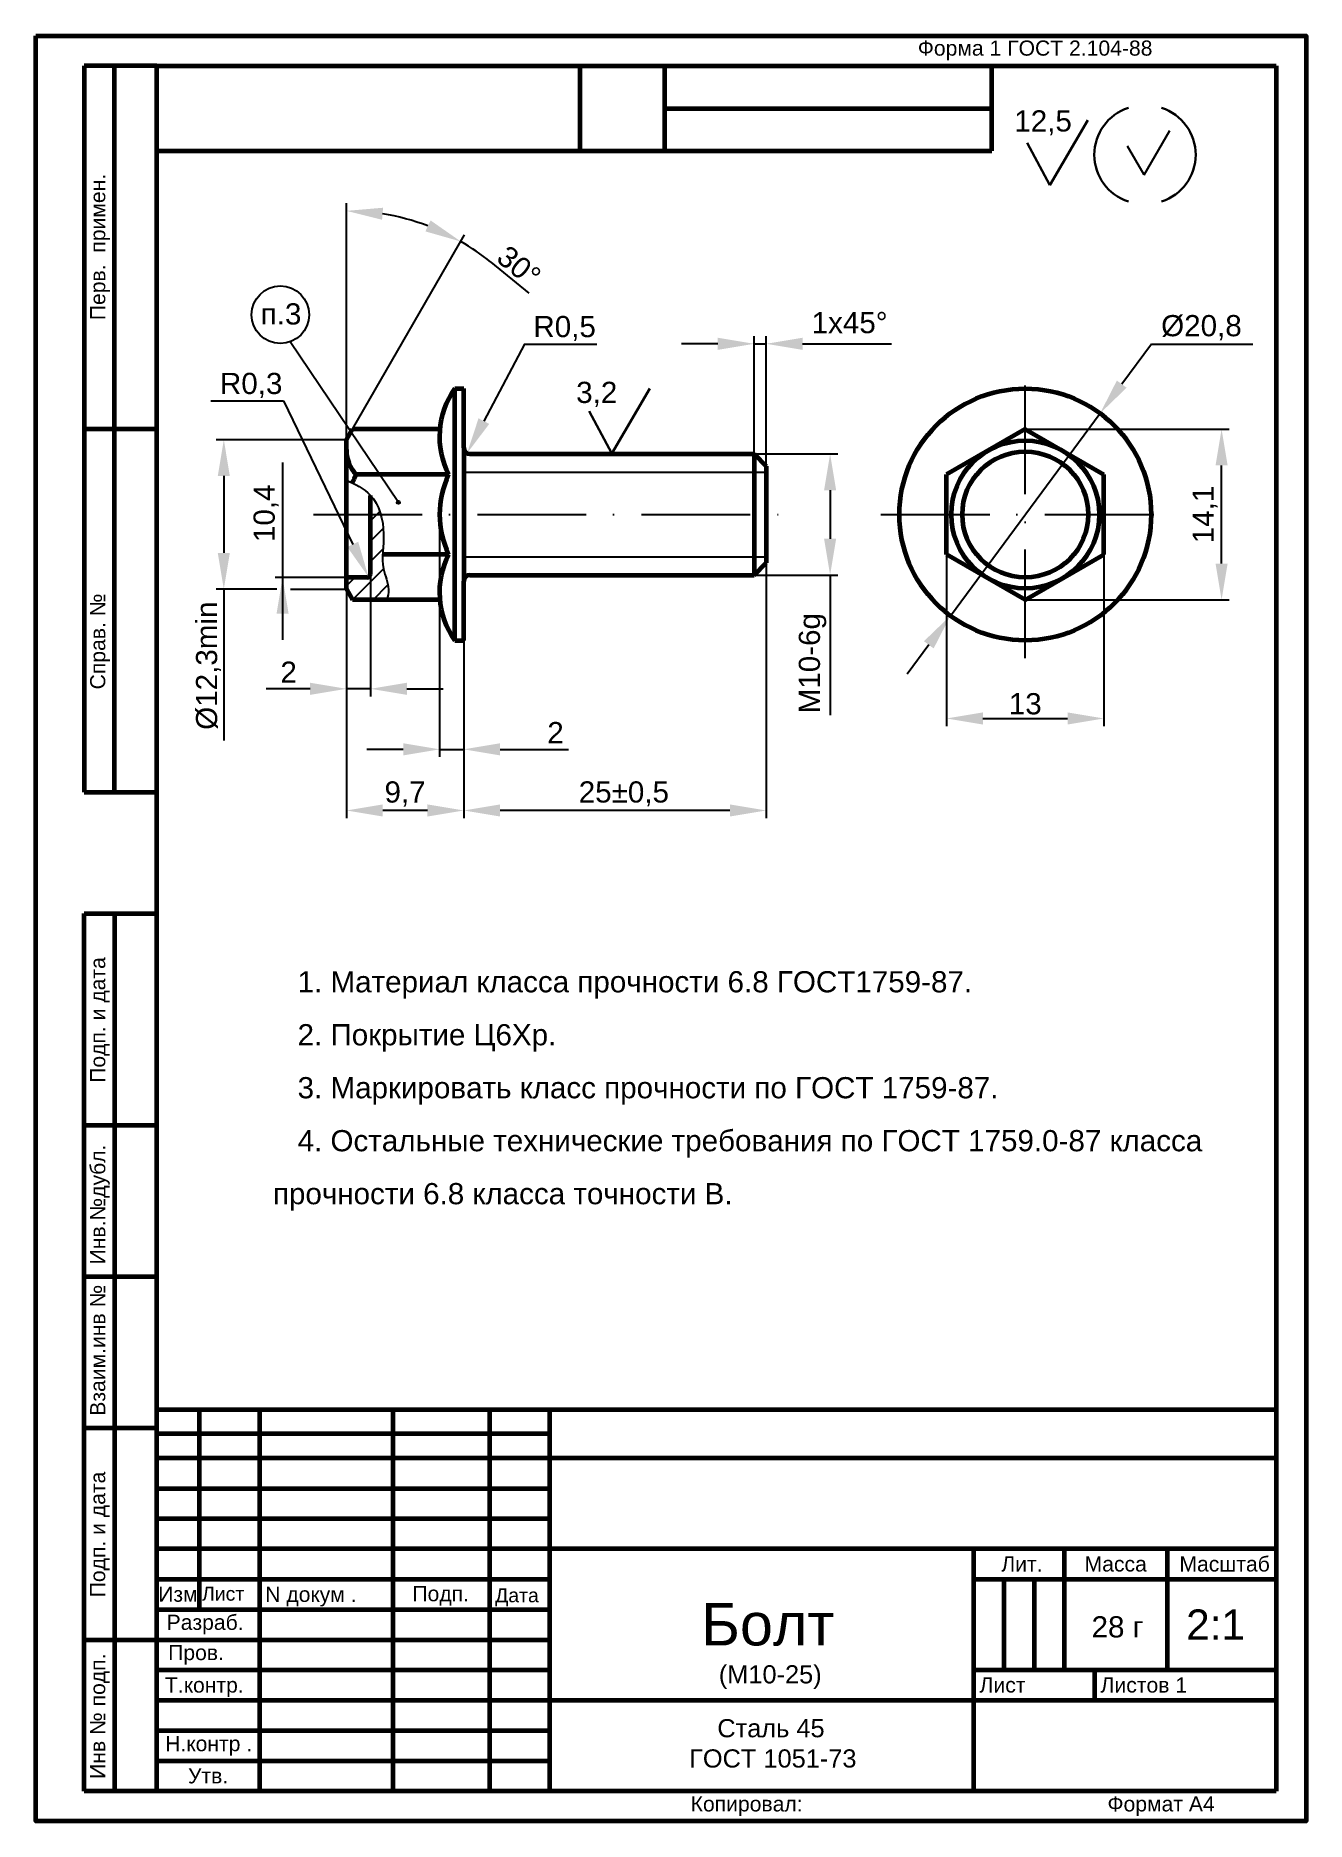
# Model space of a CAD drawing. Extents: x -752 to -542, y 0 to 295.
import ezdxf

# ---------------------------------------------------------------- set-up
doc = ezdxf.new("R2010")
doc.units = 0
doc.linetypes.add('ACAD_ISO04W100', pattern=[30, 24, -3, 0, -3])
doc.linetypes.add('ACAD_ISO10W100', pattern=[18, 12, -3, 0, -3])
doc.layers.get('0').update_dxf_attribs({"linetype": 'CONTINUOUS'})
doc.layers.get('Defpoints').update_dxf_attribs({"linetype": 'CONTINUOUS'})
for name, color, linetype, lineweight in [('Осевуха', 210, 'ACAD_ISO10W100', 25), ('Основная', 41, 'CONTINUOUS', 60), ('Размерная', 91, 'CONTINUOUS', 25), ('текст', 50, 'CONTINUOUS', 25)]:
    doc.layers.add(name, color=color, linetype=linetype, lineweight=lineweight)
doc.styles.get("Standard").update_dxf_attribs({"font": 'arial.ttf'})
doc.dimstyles.new('ISO-25_WS', dxfattribs={"dimtxt": 3.5, "dimasz": 6, "dimexe": 1.25, "dimexo": 0.01, "dimtad": 1, "dimdec": 4, "dimdsep": 46, "dimtxsty": 'STANDARD', "dimcen": 6, "dimadec": 0, "dimazin": 0, "dimtfac": 1, "dimtdec": 4, "dimtmove": 0, "dimatfit": 3, "dimfxl": 1, "dimtolj": 1, "dimtzin": 0, "dimarcsym": 0})

# ---------------------------------------------------------------- blocks, each defined once
blk = doc.blocks.new('*D71')
at = {"layer": 'Defpoints', "color": 0, "linetype": 'Continuous', "transparency": 16777216}
for p in [(-633.66, 244.1), (-633.66, 222.9), (-631.65, 222.9)]:
    blk.add_point(p, dxfattribs=at)
at = {"layer": 'Размерная', "color": 0, "linetype": 'Continuous', "lineweight": -2, "transparency": 16777216}
for p, q in [((-633.66, 222.91), (-633.66, 245.35)), ((-631.65, 222.91), (-631.65, 245.35)), ((-639.66, 244.1), (-645.66, 244.1)), ((-633.66, 244.1), (-631.65, 244.1)), ((-625.65, 244.1), (-610.97, 244.1))]:
    blk.add_line(p, q, dxfattribs=at)
at = {"layer": 'Размерная', "color": 0, "linetype": 'Continuous', "transparency": 16777216}
for points in [[(-639.66, 245.1), (-639.66, 243.1), (-633.66, 244.1)], [(-625.65, 245.1), (-625.65, 243.1), (-631.65, 244.1)]]:
    blk.add_solid(points, dxfattribs=at)
blk = doc.blocks.new('*D81')
at = {"layer": 'Defpoints', "color": 0, "linetype": 'Continuous', "transparency": 16777216}
for p in [(-697.65, 206.1), (-697.39, 205.56)]:
    blk.add_point(p, dxfattribs=at)
at = {"layer": 'Размерная', "color": 0, "linetype": 'Continuous', "lineweight": -2, "transparency": 16777216}
blk.add_line((-711.45, 234.66), (-700, 210.96), dxfattribs=at)
at = {"layer": 'Размерная', "color": 0, "linetype": 'Continuous', "transparency": 16777216}
blk.add_solid([(-699.1, 211.4), (-700.9, 210.53), (-697.39, 205.56)], dxfattribs=at)
blk = doc.blocks.new('*D80')
at = {"layer": 'Defpoints', "color": 0, "linetype": 'Continuous', "transparency": 16777216}
for p in [(-694.48, 265.49), (-701.05, 228.25), (-701.05, 228.25), (-700.04, 230), (-701.05, 203.55)]:
    blk.add_point(p, dxfattribs=at)
at = {"layer": 'Размерная', "color": 0, "linetype": 'Continuous', "lineweight": -2, "transparency": 16777216}
for p, q in [((-701.05, 228.26), (-701.05, 267.31)), ((-700.03, 230.01), (-681.52, 262.08)), ((-677.2, 257.59), (-670.9, 252.48))]:
    blk.add_line(p, q, dxfattribs=at)
for start, end in [(69.101, 80.899), (50.899, 60)]:
    blk.add_arc((-701.05, 228.25), 37.81, start, end, dxfattribs=at)
at = {"layer": 'Размерная', "color": 0, "linetype": 'Continuous', "transparency": 16777216}
for points in [[(-695.15, 264.59), (-694.99, 266.58), (-701.05, 266.06)], [(-687.13, 264.48), (-687.99, 262.67), (-682.14, 261)]]:
    blk.add_solid(points, dxfattribs=at)
at = {"layer": 'Размерная', "color": 0, "linetype": 'Continuous', "transparency": 16777216, "insert": (-672.53, 256.91), "char_height": 3.5, "attachment_point": 5, "rotation": 320.899}
blk.add_mtext('\\A1;30°', dxfattribs=at)
blk = doc.blocks.new('*D69')
at = {"layer": 'Defpoints', "color": 0, "linetype": 'Continuous', "transparency": 16777216}
for p in [(-681.11, 226.01), (-680.65, 226.9)]:
    blk.add_point(p, dxfattribs=at)
at = {"layer": 'Размерная', "color": 0, "linetype": 'Continuous', "lineweight": -2, "transparency": 16777216}
blk.add_line((-671.64, 244.06), (-678.32, 231.33), dxfattribs=at)
at = {"layer": 'Размерная', "color": 0, "linetype": 'Continuous', "transparency": 16777216}
blk.add_solid([(-679.21, 231.79), (-677.44, 230.86), (-681.11, 226.01)], dxfattribs=at)
blk = doc.blocks.new('*D75')
at = {"layer": 'Defpoints', "color": 0, "linetype": 'Continuous', "transparency": 16777216}
for p in [(-701.05, 203.55), (-681.65, 195.1), (-701.05, 167)]:
    blk.add_point(p, dxfattribs=at)
at = {"layer": 'Размерная', "color": 0, "linetype": 'Continuous', "lineweight": -2, "transparency": 16777216}
for p, q in [((-701.05, 203.54), (-701.05, 165.75)), ((-681.65, 195.09), (-681.65, 165.75)), ((-687.65, 167), (-695.05, 167))]:
    blk.add_line(p, q, dxfattribs=at)
at = {"layer": 'Размерная', "color": 0, "linetype": 'Continuous', "transparency": 16777216}
for points in [[(-695.05, 168), (-695.05, 166), (-701.05, 167)], [(-687.65, 168), (-687.65, 166), (-681.65, 167)]]:
    blk.add_solid(points, dxfattribs=at)
at = {"layer": 'Размерная', "color": 0, "linetype": 'Continuous', "transparency": 16777216, "insert": (-691.35, 169.73), "char_height": 3.5, "attachment_point": 5}
blk.add_mtext('\\A1;9,7', dxfattribs=at)
blk = doc.blocks.new('*D74')
at = {"layer": 'Defpoints', "color": 0, "linetype": 'Continuous', "transparency": 16777216}
for p in [(-685.65, 215.91), (-681.65, 215.91), (-681.65, 177.1)]:
    blk.add_point(p, dxfattribs=at)
at = {"layer": 'Размерная', "color": 0, "linetype": 'Continuous', "lineweight": -2, "transparency": 16777216}
for p, q in [((-685.65, 215.9), (-685.65, 175.85)), ((-681.65, 215.9), (-681.65, 175.85)), ((-691.65, 177.1), (-697.65, 177.1)), ((-685.65, 177.1), (-681.65, 177.1)), ((-675.65, 177.1), (-664.34, 177.1))]:
    blk.add_line(p, q, dxfattribs=at)
at = {"layer": 'Размерная', "color": 0, "linetype": 'Continuous', "transparency": 16777216}
for points in [[(-691.65, 178.1), (-691.65, 176.1), (-685.65, 177.1)], [(-675.65, 178.1), (-675.65, 176.1), (-681.65, 177.1)]]:
    blk.add_solid(points, dxfattribs=at)
at = {"layer": 'Размерная', "color": 0, "linetype": 'Continuous', "transparency": 16777216, "insert": (-666.49, 179.86), "char_height": 3.5, "attachment_point": 5}
blk.add_mtext('\\A1;2', dxfattribs=at)
blk = doc.blocks.new('*D77')
at = {"layer": 'Defpoints', "color": 0, "linetype": 'Continuous', "transparency": 16777216}
for p in [(-701.04, 228.26), (-721.31, 203.56), (-712.51, 203.56)]:
    blk.add_point(p, dxfattribs=at)
at = {"layer": 'Размерная', "color": 0, "linetype": 'Continuous', "lineweight": -2, "transparency": 16777216}
for p, q in [((-701.05, 228.26), (-722.56, 228.26)), ((-721.31, 222.26), (-721.31, 209.56)), ((-712.52, 203.56), (-722.56, 203.56)), ((-721.31, 203.56), (-721.31, 178.58))]:
    blk.add_line(p, q, dxfattribs=at)
at = {"layer": 'Размерная', "color": 0, "linetype": 'Continuous', "transparency": 16777216}
for points in [[(-722.31, 222.26), (-720.31, 222.26), (-721.31, 228.26)], [(-722.31, 209.56), (-720.31, 209.56), (-721.31, 203.56)]]:
    blk.add_solid(points, dxfattribs=at)
blk = doc.blocks.new('*D79')
at = {"layer": 'Defpoints', "color": 0, "linetype": 'Continuous', "transparency": 16777216}
for p in [(-701.05, 215.9), (-697.05, 210.8), (-697.05, 187.1)]:
    blk.add_point(p, dxfattribs=at)
at = {"layer": 'Размерная', "color": 0, "linetype": 'Continuous', "lineweight": -2, "transparency": 16777216}
for p, q in [((-701.05, 215.89), (-701.05, 185.85)), ((-697.05, 210.79), (-697.05, 185.85)), ((-707.05, 187.1), (-714.3, 187.1)), ((-697.05, 187.1), (-701.05, 187.1)), ((-691.05, 187.1), (-685.05, 187.1))]:
    blk.add_line(p, q, dxfattribs=at)
at = {"layer": 'Размерная', "color": 0, "linetype": 'Continuous', "transparency": 16777216}
for points in [[(-707.05, 188.1), (-707.05, 186.1), (-701.05, 187.1)], [(-691.05, 188.1), (-691.05, 186.1), (-697.05, 187.1)]]:
    blk.add_solid(points, dxfattribs=at)
blk = doc.blocks.new('*D78')
at = {"layer": 'Defpoints', "color": 0, "linetype": 'Continuous', "transparency": 16777216}
for p in [(-631.65, 207.9), (-681.65, 200.01), (-681.65, 167)]:
    blk.add_point(p, dxfattribs=at)
at = {"layer": 'Размерная', "color": 0, "linetype": 'Continuous', "lineweight": -2, "transparency": 16777216}
for p, q in [((-631.65, 207.89), (-631.65, 165.75)), ((-681.65, 200), (-681.65, 165.75)), ((-637.65, 167), (-675.65, 167))]:
    blk.add_line(p, q, dxfattribs=at)
at = {"layer": 'Размерная', "color": 0, "linetype": 'Continuous', "transparency": 16777216}
for points in [[(-675.65, 168), (-675.65, 166), (-681.65, 167)], [(-637.65, 168), (-637.65, 166), (-631.65, 167)]]:
    blk.add_solid(points, dxfattribs=at)
blk = doc.blocks.new('*D76')
at = {"layer": 'Defpoints', "color": 0, "linetype": 'Continuous', "transparency": 16777216}
for p in [(-643.65, 225.9), (-643.65, 205.9), (-621.1, 205.9)]:
    blk.add_point(p, dxfattribs=at)
at = {"layer": 'Размерная', "color": 0, "linetype": 'Continuous', "lineweight": -2, "transparency": 16777216}
for p, q in [((-643.64, 225.9), (-619.85, 225.9)), ((-621.1, 219.9), (-621.1, 211.9)), ((-643.64, 205.9), (-619.85, 205.9)), ((-621.1, 205.9), (-621.1, 182.76))]:
    blk.add_line(p, q, dxfattribs=at)
at = {"layer": 'Размерная', "color": 0, "linetype": 'Continuous', "transparency": 16777216}
for points in [[(-622.1, 219.9), (-620.1, 219.9), (-621.1, 225.9)], [(-622.1, 211.9), (-620.1, 211.9), (-621.1, 205.9)]]:
    blk.add_solid(points, dxfattribs=at)
at = {"layer": 'Размерная', "color": 0, "linetype": 'Continuous', "transparency": 16777216, "insert": (-624, 191.33), "char_height": 3.5, "attachment_point": 5, "rotation": 90}
blk.add_mtext('\\A1;M10-6g', dxfattribs=at)
blk = doc.blocks.new('*D70')
at = {"layer": 'Defpoints', "color": 0, "linetype": 'Continuous', "transparency": 16777216}
for p in [(-576.47, 232.62), (-601.22, 199.18)]:
    blk.add_point(p, dxfattribs=at)
at = {"layer": 'Размерная', "color": 0, "linetype": 'Continuous', "lineweight": -2, "transparency": 16777216}
for p, q in [((-568, 244.06), (-572.9, 237.44)), ((-601.22, 199.18), (-576.47, 232.62)), ((-604.79, 194.36), (-608.36, 189.54))]:
    blk.add_line(p, q, dxfattribs=at)
at = {"layer": 'Размерная', "color": 0, "linetype": 'Continuous', "transparency": 16777216}
for points in [[(-573.71, 238.03), (-572.1, 236.84), (-576.47, 232.62)], [(-605.6, 194.96), (-603.99, 193.77), (-601.22, 199.18)]]:
    blk.add_solid(points, dxfattribs=at)
blk = doc.blocks.new('*D73')
at = {"layer": 'Defpoints', "color": 0, "linetype": 'Continuous', "transparency": 16777216}
for p in [(-588.85, 230), (-556.4, 230), (-588.85, 201.8)]:
    blk.add_point(p, dxfattribs=at)
at = {"layer": 'Размерная', "color": 0, "linetype": 'Continuous', "lineweight": -2, "transparency": 16777216}
for p, q in [((-588.84, 230), (-555.15, 230)), ((-556.4, 207.8), (-556.4, 224)), ((-588.84, 201.8), (-555.15, 201.8))]:
    blk.add_line(p, q, dxfattribs=at)
at = {"layer": 'Размерная', "color": 0, "linetype": 'Continuous', "transparency": 16777216}
for points in [[(-557.4, 224), (-555.4, 224), (-556.4, 230)], [(-557.4, 207.8), (-555.4, 207.8), (-556.4, 201.8)]]:
    blk.add_solid(points, dxfattribs=at)
at = {"layer": 'Размерная', "color": 0, "linetype": 'Continuous', "transparency": 16777216, "insert": (-559.13, 215.9), "char_height": 3.5, "attachment_point": 5, "rotation": 90}
blk.add_mtext('\\A1;14,1', dxfattribs=at)
blk = doc.blocks.new('*D72')
at = {"layer": 'Defpoints', "color": 0, "linetype": 'Continuous', "transparency": 16777216}
for p in [(-575.85, 209.31), (-601.85, 199.2), (-575.85, 182.2)]:
    blk.add_point(p, dxfattribs=at)
at = {"layer": 'Размерная', "color": 0, "linetype": 'Continuous', "lineweight": -2, "transparency": 16777216}
for p, q in [((-575.85, 209.3), (-575.85, 180.95)), ((-601.85, 199.19), (-601.85, 180.95)), ((-595.85, 182.2), (-581.85, 182.2))]:
    blk.add_line(p, q, dxfattribs=at)
at = {"layer": 'Размерная', "color": 0, "linetype": 'Continuous', "transparency": 16777216}
for points in [[(-595.85, 183.2), (-595.85, 181.2), (-601.85, 182.2)], [(-581.85, 183.2), (-581.85, 181.2), (-575.85, 182.2)]]:
    blk.add_solid(points, dxfattribs=at)
at = {"layer": 'Размерная', "color": 0, "linetype": 'Continuous', "transparency": 16777216, "insert": (-588.85, 184.61), "char_height": 3.5, "attachment_point": 5}
blk.add_mtext('\\A1;13', dxfattribs=at)
blk = doc.blocks.new('frame')
at = {"color": 7, "lineweight": 60}
blk.add_lwpolyline([(-1208.8, 620.2), (-998.8, 620.2), (-998.8, 325.2), (-1208.8, 325.2)], close=True, dxfattribs=at)

msp = doc.modelspace()

# ---------------------------------------------------------------- hatches: boundary and pattern name
at = {"layer": 'текст', "linetype": 'Continuous'}
h = msp.add_hatch(dxfattribs=at)
h.set_pattern_fill('ANSI31', scale=0.75, style=0)
h.set_pattern_definition([(45, (-487.6, 6e-14), (-1.683798, 1.683798), [])])
edge = h.paths.add_edge_path()
edge.add_line((-697.6479, 205.5), (-701.0479, 205.5))
edge.add_line((-701.0479, 205.5), (-701.0479, 203.55))
edge.add_line((-701.0479, 203.55), (-700.03753, 201.8))
edge.add_line((-700.03753, 201.8), (-694.35772, 201.8))
edge.add_spline(control_points=[(-694.35772, 201.8), (-694.18634, 202.36545), (-693.87165, 204.0551), (-695.54322, 207.6433), (-694.63825, 211.72141), (-695.06901, 214.87003), (-695.37071, 215.9)], knot_values=[4.60870445, 4.60870445, 4.60870445, 4.60870445, 5.489305843, 7.235730762, 10.135730762, 11.689299974, 11.689299974, 11.689299974, 11.689299974], degree=3, periodic=0)
edge.add_line((-695.37071, 215.9), (-697.0479, 215.9))
edge.add_line((-697.0479, 215.9), (-697.0479, 206.1))
edge.add_arc((-697.6479, 206.1), 0.6, -90, 0, ccw=False)
edge = h.paths.add_edge_path()
edge.add_line((-697.0479, 215.9), (-695.37071, 215.9))
edge.add_spline(control_points=[(-695.37071, 215.9), (-695.71844, 217.08714), (-696.26734, 218.18343), (-697.0479, 219.04332)], knot_values=[2.818072314, 2.818072314, 2.818072314, 2.818072314, 4.60870445, 4.60870445, 4.60870445, 4.60870445], degree=3, periodic=0)
edge.add_line((-697.0479, 219.04332), (-697.0479, 215.9))
msp.add_hatch(color=7, dxfattribs=at).paths.add_polyline_path([(-692.20889, 217.9, 1), (-692.70889, 217.9, 1)])

# ---------------------------------------------------------------- linework, layer by layer
at = {"color": 7, "lineweight": 60}
for p, q in [((-744.4, 290), (-744.4, 170)), ((-732.4, 290), (-744.4, 290)), ((-739.4, 170), (-739.4, 290)), ((-732.4, 290), (-547.4, 290)), ((-732.4, 5), (-732.4, 290)), ((-662.4, 276), (-662.4, 290)), ((-648.4, 276), (-648.4, 290)), ((-594.4, 276), (-594.4, 290)), ((-547.4, 290), (-547.4, 5)), ((-648.4, 283), (-594.4, 283)), ((-732.4, 276), (-662.4, 276)), ((-662.4, 276), (-648.4, 276)), ((-648.4, 276), (-594.4, 276)), ((-732.4, 230), (-744.4, 230)), ((-744.4, 170), (-732.4, 170)), ((-744.4, 5), (-744.4, 150)), ((-744.4, 150), (-732.4, 150)), ((-739.4, 150), (-739.4, 5)), ((-744.4, 115), (-732.4, 115)), ((-744.4, 90), (-732.4, 90)), ((-547.4, 68), (-732.4, 68)), ((-725.4, 68), (-725.4, 35)), ((-715.4, 68), (-715.4, 5)), ((-693.4, 68), (-693.4, 5)), ((-677.4, 68), (-677.4, 5)), ((-667.4, 5), (-667.4, 68)), ((-744.4, 65), (-732.4, 65)), ((-667.4, 64), (-732.4, 64)), ((-547.4, 60), (-732.4, 60)), ((-732.4, 55), (-667.4, 55)), ((-732.4, 50), (-667.4, 50)), ((-547.4, 45), (-732.4, 45)), ((-597.4, 45), (-597.4, 5)), ((-582.4, 45), (-582.4, 25)), ((-565.4, 45), (-565.4, 25)), ((-732.4, 40), (-667.4, 40)), ((-597.4, 40), (-547.4, 40)), ((-592.4, 40), (-592.4, 25)), ((-587.4, 40), (-587.4, 25)), ((-732.4, 35), (-667.4, 35)), ((-744.4, 30), (-667.4, 30)), ((-732.4, 25), (-667.4, 25)), ((-597.4, 25), (-547.4, 25)), ((-577.4, 25), (-577.4, 20)), ((-732.4, 20), (-547.4, 20)), ((-732.4, 15), (-667.4, 15)), ((-732.4, 10), (-667.4, 10)), ((-732.4, 5), (-744.4, 5)), ((-547.4, 5), (-732.4, 5))]:
    msp.add_line(p, q, dxfattribs=at)
at = {"layer": 'Осевуха', "color": 7, "ltscale": 1.5}
for p, q in [((-588.8479, 192.1375), (-588.8479, 239.6625)), ((-706.5, 215.9), (-627.3, 215.9)), ((-612.71793, 215.9), (-564.97786, 215.9))]:
    msp.add_line(p, q, dxfattribs=at)
at = {"layer": 'Осевуха', "color": 7, "linetype": 'Continuous'}
for p, q in [((-681.6479, 222.9), (-631.6479, 222.9)), ((-681.6479, 208.9), (-631.6479, 208.9))]:
    msp.add_line(p, q, dxfattribs=at)
at = {"layer": 'Основная', "color": 7, "linetype": 'Continuous'}
for p, q in [((-683.1479, 195.1), (-683.1479, 236.7)), ((-683.1479, 236.7), (-681.6479, 236.7)), ((-681.6479, 226.9), (-681.6479, 236.7)), ((-701.0479, 228.25), (-700.03753, 230)), ((-701.0479, 203.55), (-701.0479, 228.25)), ((-685.61192, 230), (-700.03753, 230)), ((-588.8479, 230), (-601.8479, 222.49445)), ((-588.8479, 230), (-575.8479, 222.49445)), ((-681.6479, 226.9), (-681.6479, 204.9)), ((-680.6479, 225.9), (-633.6579, 225.9)), ((-633.6479, 225.9), (-633.6479, 205.9)), ((-633.6479, 225.9), (-631.6479, 223.9)), ((-684.1479, 222.49445), (-699.4479, 222.49445)), ((-631.6479, 223.9), (-631.6479, 207.9)), ((-601.8479, 209.30555), (-601.8479, 222.49445)), ((-575.8479, 209.30555), (-575.8479, 222.49445)), ((-697.0479, 206.1), (-697.0479, 219.04332)), ((-684.1479, 209.30555), (-695.05357, 209.30555)), ((-633.6479, 205.9), (-631.6479, 207.9)), ((-588.8479, 201.8), (-601.8479, 209.30555)), ((-588.8479, 201.8), (-575.8479, 209.30555)), ((-697.6479, 205.5), (-701.05015, 205.5)), ((-701.0479, 203.55), (-700.03753, 201.8)), ((-681.6479, 195.1), (-681.6479, 204.9)), ((-680.6479, 205.9), (-633.6479, 205.9)), ((-685.61192, 201.8), (-700.03753, 201.8)), ((-683.1479, 195.1), (-681.6479, 195.1))]:
    msp.add_line(p, q, dxfattribs=at)
for radius in [20.8, 12.21945, 10.4]:
    msp.add_circle((-588.8479, 215.9), radius, dxfattribs=at)
for centre, radius, start, end in [((-671.9333, 228.77257), 13.73358, 144.7440959, 207.202516), ((-694.96323, 226.6227), 6.09546, 180, 222.6303989), ((-680.6479, 226.9), 1, 180, 270), ((-686.6583, 215.9), 14.3896, 152.7239115, 158.8146882), ((-670.40232, 215.9), 15.24558, 154.3706178, 205.6293773), ((-671.9333, 203.02743), 13.73358, 152.797484, 215.2559041), ((-697.6479, 206.1), 0.6, 270, 360), ((-680.6479, 204.9), 1, 90, 180)]:
    msp.add_arc(centre, radius, start, end, dxfattribs=at)
at = {"layer": 'Размерная', "color": 7, "lineweight": 30}
for p, q in [((-584.76248, 270.32376), (-578.51248, 281.07376)), ((-584.76248, 270.32376), (-588.51248, 277.32376)), ((-657.17038, 225.97376), (-650.92038, 236.72376)), ((-657.17038, 225.97376), (-660.92038, 232.97376))]:
    msp.add_line(p, q, dxfattribs=at)
at = {"layer": 'Размерная', "color": 7, "linetype": 'Continuous'}
for p, q in [((-569.19531, 272), (-564.94531, 279.36122)), ((-569.19531, 272), (-571.94531, 276.76314)), ((-692.45889, 217.9), (-710.328, 244.43876)), ((-671.64153, 244.06062), (-659.6479, 244.06062)), ((-568, 244.06062), (-551.23581, 244.06062)), ((-723.44363, 234.66062), (-711.45, 234.66062)), ((-711.59402, 224.5), (-711.59402, 205.5)), ((-601.8479, 209.30555), (-601.8479, 199.2)), ((-701.05015, 205.5), (-712.84402, 205.5)), ((-711.59402, 205.5), (-711.59402, 195.2)), ((-710.3, 203.56372), (-701.0479, 203.56372))]:
    msp.add_line(p, q, dxfattribs=at)
at = {"layer": 'Размерная', "linetype": 'Continuous'}
msp.add_lwpolyline([(-752.4, 295), (-542.4, 295), (-542.4, 0), (-752.4, 0)], close=True, dxfattribs=at)
at = {"layer": 'Размерная', "color": 7, "linetype": 'Continuous'}
msp.add_circle((-711.95889, 248.9), 4.75, dxfattribs=at)
at = {"layer": 'Размерная', "color": 7, "lineweight": 30}
for centre, start, end in [((-569.31324, 275.33625), 107.9034043, 252.0965957), ((-568.81173, 275.33625), 287.9034043, 72.0965957)]:
    msp.add_arc(centre, 8.12993, start, end, dxfattribs=at)
at = {"layer": 'Размерная', "color": 7, "linetype": 'Continuous'}
msp.add_open_spline([(-701.0479, 221.54327), (-699.59423, 220.92565), (-696.07022, 219.21481), (-694.3711, 212.92526), (-695.54322, 207.6433), (-693.87165, 204.0551), (-694.18634, 202.36545), (-694.35772, 201.8)], degree=3, knots=[0.413479482, 0.413479482, 0.413479482, 0.413479482, 2.778488798, 6.162273661, 9.062273661, 10.808698581, 11.689299974, 11.689299974, 11.689299974, 11.689299974], dxfattribs=at)
msp.add_solid([(-710.59402, 199.5), (-712.59402, 199.5), (-711.59402, 205.5)], dxfattribs=at)
at = {"layer": 'текст', "color": 7, "linetype": 'Continuous'}
msp.add_circle((-692.45889, 217.9), 0.25, dxfattribs=at)

# ---------------------------------------------------------------- block references
at = {"layer": 'Размерная', "linetype": 'Continuous'}
msp.add_blockref('frame', (456.4, -325.2), dxfattribs=at)

# ---------------------------------------------------------------- texts
at = {"color": 7, "lineweight": 25, "char_height": 2.5, "attachment_point": 1, "rotation": 90}
for s, insert, width in [('{\\fArial|b0|i0|c204|p34;Перв.  примен.}', (-743.4, 248), 95), ('{\\fArial|b0|i0|c204|p34;Подп. и дата}', (-743.4133, 37), 26), ('{\\fArial|b0|i0|c204|p34;Инв № подп.}', (-743.4133, 7), 26)]:
    msp.add_mtext(s, dxfattribs=dict(at, insert=insert, width=width))
at = {"color": 7, "lineweight": 60, "insert": (-743.4, 122), "char_height": 2.5, "width": 41, "attachment_point": 1, "rotation": 90}
msp.add_mtext('{\\fArial|b0|i0|c204|p34;Подп. и дата}', dxfattribs=at)
at = {"color": 7, "lineweight": 25}
for s, insert, char_height, width, attachment_point in [('{\\fArial|b0|i0|c204|p34;Лит.}', (-589.4, 42.5), 2.5, 10, 5), ('{\\fArial|b0|i0|c204|p34;Масса}', (-573.9, 42.5), 2.5, 13, 5), ('{\\fArial|b0|i0|c204|p34;Масштаб}', (-555.9, 42.5), 2.5, 15, 5), ('{\\fArial|b0|i0|c204|p34;Изм}', (-728.9, 37.5), 2.5, 5, 5), ('{\\fArial|b0|i0|c204|p34;Лист}', (-724.9138, 38.74538), 2.3, 25, 1), ('{\\fArial|b0|i0|c204|p34;Болт}', (-631.4, 32.5), 7, 42, 5), ('{\\fArial|b0|i0|c204|p34;Разраб.}', (-724.4, 32.5), 2.5, 14, 5), ('{\\fArial|b0|i0|c204|p34;28 г}', (-573.6, 32.1), 3.5, 42, 5), ('{\\fArial|b0|i0|c204|p34;2:1}', (-557.4, 32.5), 5, 42, 5), ('{\\fArial|b0|i0|c204|p34;Пров.}', (-725.9, 27.5), 2.5, 15, 5), ('{\\fArial|b0|i0|c204|p34;(М10-25)}', (-639.5, 25.78193), 3, 18.7, 1), ('{\\fArial|b0|i0|c204|p34;Лист}', (-596.4, 22.5), 2.5, 15, 4), ('{\\fArial|b0|i0|c204|p34;Листов 1}', (-576.4, 22.5), 2.5, 15, 4), ('{\\fArial|b0|i0|c204|p34;    Сталь 45\\PГОСТ 1051-73}', (-644.4, 16.88193), 3, 45, 1), ('{\\fArial|b0|i0|c204|p34;Утв.}', (-723.9, 7.5), 2.5, 15, 5), ('{\\fArial|b0|i0|c204|p34;Копировал:}', (-634.9, 2.5), 2.5, 23, 5), ('{\\fArial|b0|i0|c204|p34;Формат А4}', (-566.4, 2.5), 2.5, 30, 5)]:
    msp.add_mtext(s, dxfattribs=dict(at, insert=insert, char_height=char_height, width=width, attachment_point=attachment_point))
at = {"color": 7, "char_height": 2.5}
for s, insert, width, attachment_point in [('{\\fArial|b0|i0|c204|p34;N докум .}', (-714.46643, 38.74538), 20, 1), ('{\\fArial|b0|i0|c204|p34;Подп.}', (-685.46643, 37.24538), 14, 5), ('{\\fArial|b0|i0|c204|p34;Т.контр.}', (-724.52732, 22.13659), 15.9654, 5), ('{\\fArial|b0|i0|c204|p34;Н.контр .}', (-730.99189, 14.08143), 17, 1)]:
    msp.add_mtext(s, dxfattribs=dict(at, insert=insert, width=width, attachment_point=attachment_point))
at = {"color": 7, "lineweight": 15, "insert": (-676.46912, 38.48439), "char_height": 2.3, "width": 8, "attachment_point": 1}
msp.add_mtext('{\\fArial|b0|i0|c204|p34;Дата}', dxfattribs=at)
at = {"layer": 'Основная', "color": 7, "linetype": 'ACAD_ISO04W100', "lineweight": 25, "insert": (-606.6084, 294.20506), "char_height": 2.5, "width": 57, "attachment_point": 1}
msp.add_mtext('{\\fArial|b0|i0|c204|p34;Форма 1 ГОСТ 2.104-88}', dxfattribs=at)
at = {"layer": 'Основная', "color": 7, "linetype": 'ACAD_ISO04W100', "char_height": 2.5, "attachment_point": 1, "rotation": 90}
for s, insert, width in [('{\\fArial|b0|i0|c204|p34;Справ. №}', (-743.4, 187), 20), ('{\\fArial|b0|i0|c204|p34;Инв.№дубл.}', (-743.4, 92), 32)]:
    msp.add_mtext(s, dxfattribs=dict(at, insert=insert, width=width))
at = {"layer": 'Основная', "color": 7, "linetype": 'ACAD_ISO04W100', "lineweight": 25, "insert": (-743.4, 67), "char_height": 2.5, "width": 23, "attachment_point": 1, "rotation": 90}
msp.add_mtext('{\\fArial|b0|i0|c204|p34;Взаим.инв №}', dxfattribs=at)
at = {"layer": 'Размерная', "color": 7, "linetype": 'Continuous', "char_height": 3.5, "attachment_point": 1}
for s, insert, width in [('{\\fArial|b0|i0|c204|p34;п.3}', (-715.20889, 250.78938), 9.25), ('R0,5', (-670.1479, 248.7), 21.75), ('1x45°', (-624.1579, 249.35), 21.75), ('%%c{\\fArial|b0|i0|c204|p34;20},{\\fArial|b0|i0|c204|p34;8}', (-566.38581, 248.84777), 21.75), ('R0,3', (-721.95, 239.3), 21.75), ('{\\fArial|b0|i0|c204|p34;2}', (-711.95888, 191.6), 8.35), ('{\\fArial|b0|i0|c204|p34;25}±{\\fArial|b0|i0|c204|p34;0,5}', (-662.6479, 171.81), 21.75)]:
    msp.add_mtext(s, dxfattribs=dict(at, insert=insert, width=width))
at = {"layer": 'Размерная', "color": 7, "linetype": 'Continuous', "insert": (-714.32236, 216.1), "char_height": 3.5, "attachment_point": 5, "rotation": 90}
msp.add_mtext('10,4', dxfattribs=at)
at = {"layer": 'Размерная', "color": 7, "linetype": 'Continuous', "insert": (-725.90888, 180.32555), "char_height": 3.5, "width": 26.5744477, "attachment_point": 1, "rotation": 90}
msp.add_mtext('{\\fArial|b0|i0|c204|p34;%%c}12{\\fArial|b0|i0|c204|p34;,}3min', dxfattribs=at)
at = {"layer": 'текст', "color": 7, "char_height": 3.5, "width": 19.6124836, "attachment_point": 1}
for s, insert in [('1{\\fArial|b0|i0|c204|p34;2},{\\fArial|b0|i0|c204|p34;5}', (-590.66248, 282.67376)), ('{\\fArial|b0|i0|c204|p34;3},{\\fArial|b0|i0|c204|p34;2}', (-663.07038, 237.82376))]:
    msp.add_mtext(s, dxfattribs=dict(at, insert=insert))
at = {"layer": 'текст', "color": 7, "lineweight": 30, "insert": (-714.55, 140.45), "char_height": 3.5, "width": 161.9, "attachment_point": 1, "line_spacing_factor": 1.5}
msp.add_mtext('{\\fArial|b0|i0|c204|p34;    }1. {\\fArial|b0|i0|c204|p34;Материал класса прочности 6.8 ГОСТ1759-87.\\P    2. Покрытие Ц6Хр.\\P    3. Маркировать класс прочности по ГОСТ 1759-87.\\P    4. Остальные технические требования по ГОСТ 1759.0-87 класса\\P прочности 6.8 класса точности В.}', dxfattribs=at)

# ---------------------------------------------------------------- dimensions: what is measured, and where the dimension line sits
at = {"layer": 'Размерная', "color": 7, "linetype": 'Continuous'}
dim = msp.add_angular_dim_2l(base=(-694.48176, 265.4884), line1=((-701.0479, 228.25), (-700.03753, 230)), line2=((-701.0479, 203.55), (-701.0479, 228.25)), dimstyle='ISO-25_WS', dxfattribs=at)
dim.commit()
dim.dimension.update_dxf_attribs({"geometry": '*D80', "text_midpoint": (-672.52939, 256.90815)})
for base, p1, p2, picture, middle in [((-633.6579, 244.1), (-631.6479, 222.9), (-633.6579, 222.9), '*D71', (-611.6, 244.1)), ((-697.0479, 187.1), (-701.0479, 215.9), (-697.0479, 210.8), '*D79', (-713.6729, 187.1))]:
    dim = msp.add_linear_dim(base=base, p1=p1, p2=p2, text=' ', dimstyle='ISO-25_WS', dxfattribs=at)
    dim.commit()
    dim.dimension.update_dxf_attribs({"geometry": picture, "text_midpoint": middle, "dimtype": 160})
for center, mpoint, picture, middle in [((-680.6479, 226.9), (-681.11261, 226.01454), '*D69', (-671.64153, 244.06062)), ((-697.6479, 206.1), (-697.38683, 205.55977), '*D81', (-711.45, 234.66062))]:
    dim = msp.add_radius_dim(center=center, mpoint=mpoint, text=' ', dimstyle='ISO-25_WS', override={"dimtmove": 1}, dxfattribs=at)
    dim.commit()
    dim.dimension.update_dxf_attribs({"geometry": picture, "text_midpoint": middle, "dimtype": 164})
dim = msp.add_diameter_dim_2p(p1=(-601.2241, 199.18265), p2=(-576.4717, 232.61735), text=' ', dimstyle='ISO-25_WS', dxfattribs=at)
dim.commit()
dim.dimension.update_dxf_attribs({"geometry": '*D70', "text_midpoint": (-568, 244.06062), "dimtype": 163})
for base, p1, p2, text, picture, middle in [((-721.30888, 203.56372), (-701.03995, 228.26377), (-712.50888, 203.56372), ' ', '*D77', (-721.30888, 179.2)), ((-621.1, 205.9), (-643.6479, 225.9), (-643.6479, 205.9), 'M10-6g', '*D76', (-621.1, 191.33076))]:
    dim = msp.add_linear_dim(base=base, p1=p1, p2=p2, angle=90, text=text, dimstyle='ISO-25_WS', dxfattribs=at)
    dim.commit()
    dim.dimension.update_dxf_attribs({"geometry": picture, "text_midpoint": middle, "dimtype": 160})
dim = msp.add_linear_dim(base=(-556.4, 230), p1=(-588.8479, 201.8), p2=(-588.8479, 230), angle=90, text='14,1', dimstyle='ISO-25_WS', dxfattribs=at)
dim.commit()
dim.dimension.update_dxf_attribs({"geometry": '*D73', "text_midpoint": (-559.12834, 215.9)})
dim = msp.add_linear_dim(base=(-681.6479, 177.1), p1=(-685.6479, 215.91), p2=(-681.6479, 215.91), text='2', dimstyle='ISO-25_WS', override={"dimgap": 1}, dxfattribs=at)
dim.commit()
dim.dimension.update_dxf_attribs({"geometry": '*D74', "text_midpoint": (-666.49442, 177.1), "dimtype": 160})
for base, p1, p2, text, picture, middle in [((-681.6479, 167), (-631.6479, 207.9), (-681.6479, 200.01), ' ', '*D78', (-656.6479, 167)), ((-575.8479, 182.2), (-601.8479, 199.2), (-575.8479, 209.30555), '13', '*D72', (-588.8479, 184.6132)), ((-701.0479, 167), (-681.6479, 195.1), (-701.0479, 203.55), '9,7', '*D75', (-691.3479, 169.72834))]:
    dim = msp.add_linear_dim(base=base, p1=p1, p2=p2, text=text, dimstyle='ISO-25_WS', dxfattribs=at)
    dim.commit()
    dim.dimension.update_dxf_attribs({"geometry": picture, "text_midpoint": middle})

doc.saveas('drawing.dxf')
